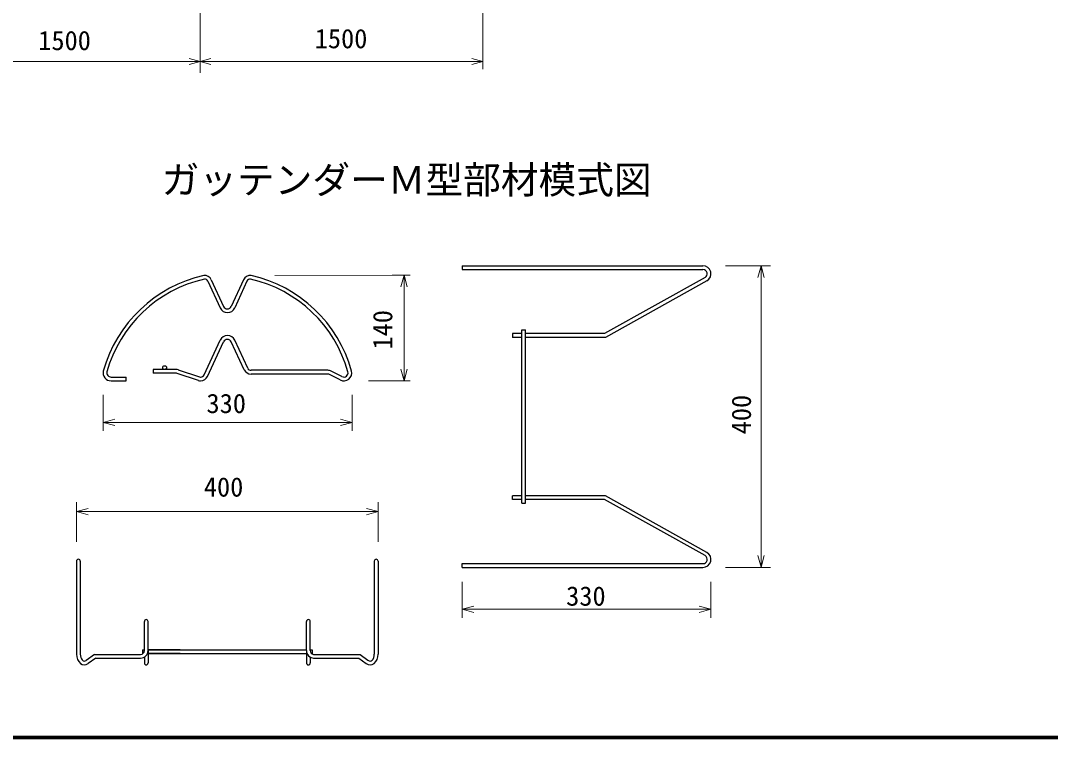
# Model space of a CAD drawing. Units: millimetres, scale not verified, with parts at other scales. Extents: x 400 to 16400, y 400 to 11650.
# Drawn here: x 5219 to 10682, y 400 to 4203 of the extents above; entities that cross this region are included whole.
import ezdxf
from ezdxf.enums import TextEntityAlignment as Align

# ---------------------------------------------------------------- set-up
doc = ezdxf.new("R2010")
doc.units = ezdxf.units.MM
doc.header["$LTSCALE"] = 40
for name, color, linetype, lineweight in [('C-STR', 1, 'Continuous', 25), ('C-STR-DIM', 1, 'Continuous', 13), ('C-TTL', 2, 'Continuous', 70)]:
    doc.layers.add(name, color=color, linetype=linetype, lineweight=lineweight)
doc.layers.add('C-TTL-TXT', color=7, linetype='Continuous')
doc.styles.add('ＭＳ ゴシック', font='')
doc.styles.get('ＭＳ ゴシック').set_extended_font_data('MS Gothic')

msp = doc.modelspace()

# ---------------------------------------------------------------- linework, layer by layer
at = {"layer": 'C-STR', "color": 6}
for p, q in [((7561.67, 2902.28), (7561.67, 2882.28)), ((7561.67, 2902.28), (8839.27, 2902.28)), ((7561.67, 2882.28), (8839.27, 2882.28)), ((6212.66, 2820.22), (6277.77, 2678.22)), ((6230.84, 2827.91), (6295.95, 2686.55)), ((6401.79, 2828.07), (6336.67, 2686.55)), ((6419.97, 2820.22), (6354.85, 2678.22)), ((8850.2, 2840.33), (8316.91, 2542.28)), ((8859.96, 2822.87), (8322.12, 2522.28)), ((7836.53, 2542.28), (7828.47, 2542.28)), ((7828.47, 2542.28), (7828.47, 2522.28)), ((7836.53, 2522.28), (7828.47, 2522.28)), ((7878.47, 2542.28), (7836.53, 2542.28)), ((7878.47, 2522.28), (7836.53, 2522.28)), ((7878.47, 1642.28), (7878.47, 2562.28)), ((7878.47, 2562.28), (7898.47, 2562.28)), ((7898.47, 1642.28), (7898.47, 2562.28)), ((8316.91, 2542.28), (7898.47, 2542.28)), ((8322.12, 2522.28), (7898.47, 2522.28)), ((6192.27, 2323.45), (6277.87, 2507.38)), ((6210.4, 2315.01), (6296, 2498.94)), ((6405.55, 2350.83), (6336.62, 2498.94)), ((6423.68, 2359.27), (6354.75, 2507.38)), ((6043.12, 2351.89), (5923.12, 2351.89)), ((5923.12, 2351.89), (5923.12, 2331.89)), ((6054.91, 2350.11), (6168.39, 2312.73)), ((5698.71, 2311.89), (5778.71, 2311.89)), ((5778.71, 2291.89), (5778.71, 2311.89)), ((6043.12, 2331.89), (5923.12, 2331.89)), ((6162.35, 2293.67), (6048.86, 2331.05)), ((6849.17, 2347.71), (6441.82, 2347.71)), ((6849.17, 2327.71), (6441.82, 2327.71)), ((6914.52, 2296.58), (6858.32, 2325.49)), ((6923.67, 2314.37), (6867.47, 2343.28)), ((5698.71, 2291.89), (5778.71, 2291.89)), ((7828.47, 1662.28), (7828.47, 1682.28)), ((7836.53, 1682.28), (7828.47, 1682.28)), ((7836.53, 1662.28), (7828.47, 1662.28)), ((7878.47, 1682.28), (7836.53, 1682.28)), ((7878.47, 1662.28), (7836.53, 1662.28)), ((7878.47, 1642.28), (7898.47, 1642.28)), ((8322.12, 1682.28), (7898.47, 1682.28)), ((8316.91, 1662.28), (7898.47, 1662.28)), ((8850.2, 1364.24), (8316.91, 1662.28)), ((8859.96, 1381.7), (8322.12, 1682.28)), ((5515.54, 1334.84), (5515.54, 842.06)), ((5535.54, 1334.84), (5535.54, 842.06)), ((7095.54, 1334.84), (7095.54, 842.06)), ((7115.54, 1334.84), (7115.54, 842.06)), ((7561.67, 1322.28), (8839.27, 1322.28)), ((7561.67, 1302.28), (7561.67, 1322.28)), ((7561.67, 1302.28), (8839.27, 1302.28)), ((5875.54, 860.66), (5875.54, 1014.84)), ((5895.54, 860.66), (5895.54, 1014.84)), ((6735.54, 860.45), (6735.54, 1014.84)), ((6755.54, 860.45), (6755.54, 1014.84)), ((5611.44, 840.66), (5567.14, 808.48)), ((5617.94, 820.66), (5578.04, 791.67)), ((5611.44, 840.66), (5855.54, 840.66)), ((5617.94, 820.66), (5855.54, 820.66)), ((5865.54, 864.84), (5865.54, 844.84)), ((5865.54, 864.84), (5875.54, 864.84)), ((5865.54, 844.84), (5867.78, 844.84)), ((5875.54, 826.02), (5875.54, 794.84)), ((5895.54, 860.66), (5895.54, 794.84)), ((6735.54, 860.66), (6735.54, 794.84)), ((6755.54, 864.84), (6765.54, 864.84)), ((6755.54, 825.9), (6755.54, 794.84)), ((6763.15, 844.84), (6765.54, 844.84)), ((6765.54, 864.84), (6765.54, 844.84)), ((6772.49, 820.66), (7013.15, 820.66)), ((6773.38, 840.66), (7019.64, 840.66)), ((7013.15, 820.66), (7053.05, 791.67)), ((7019.64, 840.66), (7062.05, 809.85))]:
    msp.add_line(p, q, dxfattribs=at)
for points in [[(6065.54, 864.84), (5895.54, 864.84), (6565.54, 864.84), (6735.54, 864.84)], [(6065.54, 844.84), (5895.54, 844.84), (6565.54, 844.84), (6735.54, 844.84)]]:
    msp.add_lwpolyline(points, dxfattribs=at)
msp.add_circle((5983.12, 2361.89), 10, dxfattribs=at)
for centre, radius, start, end in [((8839.27, 2859.88), 42.4, 299.20026, 90), ((6349.83, 2149.63), 719.19, 102.74382, 164.34343), ((6194.48, 2811.24), 40, 24.63204, 94.734), ((6438.15, 2811.4), 40, 85.266, 155.36796), ((6282.6, 2149.63), 719.39, 15.65182, 77.24301), ((8839.27, 2859.88), 22.4, 299.20026, 90), ((6350.67, 2149.64), 700, 102.9326, 164.28211), ((6194.48, 2811.89), 20, 24.63204, 91.35641), ((6438.15, 2811.89), 20, 88.64359, 155.36796), ((6281.96, 2149.64), 700, 15.71789, 77.0674), ((6316.31, 2695.89), 42.4, 204.63204, 335.36796), ((6316.31, 2695.89), 22.4, 204.63204, 335.36796), ((6316.31, 2489.49), 42.4, 24.95723, 155.04277), ((6316.31, 2489.49), 22.4, 24.95723, 155.04277), ((6043.12, 2311.89), 40, 70.68374, 90), ((6441.82, 2367.71), 40, 204.95723, 270), ((6441.82, 2367.71), 20, 204.95723, 270), ((5698.71, 2334.29), 42.4, 167.16842, 270), ((5698.71, 2334.29), 22.4, 167.16842, 270), ((6043.12, 2311.89), 20, 70.23399, 90), ((6174.14, 2331.89), 20, 253.30493, 270), ((6174.14, 2331.89), 20, 270, 335.04277), ((6174.14, 2331.89), 40, 270, 335.04277), ((6849.17, 2307.71), 40, 62.78, 90), ((6849.17, 2307.71), 20, 62.78, 90), ((6933.91, 2334.29), 42.4, 242.78, 12.83158), ((6933.91, 2334.29), 22.4, 242.78, 12.83158), ((6174.14, 2331.89), 40, 250.68374, 270), ((8839.27, 1344.68), 42.4, 270, 60.79974), ((5525.54, 1334.84), 10, 0, 180), ((7105.54, 1334.84), 10, 0, 180), ((8839.27, 1344.68), 22.4, 270, 60.79974), ((5885.54, 1014.84), 10, 0, 180), ((6745.54, 1014.84), 10, 0, 180), ((5855.54, 860.66), 20, 270, 0), ((5855.54, 860.66), 40, 270, 0), ((6775.54, 860.54), 40, 179.77719, 269.77719), ((6775.54, 860.54), 20, 179.77719, 263.80843), ((5885.54, 794.84), 10, 180, 0), ((6745.54, 794.84), 10, 180, 0)]:
    msp.add_arc(centre, radius, start, end, dxfattribs=at)
for centre, major_axis, ratio, start_param, end_param in [((5557.94, 842.06), (0, -57.22), 0.741, 4.712389, 6.7769616), ((5557.94, 842.06), (0, -36.83), 0.608205, 4.712389, 6.7063162), ((7073.14, 842.06), (0, -57.22), 0.741, 5.789409, 7.8539816), ((7073.14, 842.06), (0, 37.07), 0.604281, 2.6236952, 4.712389)]:
    msp.add_ellipse(centre, major_axis=major_axis, ratio=ratio, start_param=start_param, end_param=end_param, dxfattribs=at)
at = {"layer": 'C-STR-DIM'}
for p, q in [((6170.83, 4260.55), (6170.83, 3945.55)), ((6170.83, 4250.55), (6170.83, 3925.55)), ((7670.83, 4260.55), (7670.83, 3945.55)), ((6170.83, 3985.55), (6112.88, 4001.08)), ((6170.83, 3985.55), (6228.79, 4001.08)), ((7670.83, 3985.55), (7612.88, 4001.08)), ((4670.83, 3985.55), (6170.83, 3985.55)), ((6170.83, 3985.55), (6112.88, 3970.02)), ((6170.83, 3985.55), (6228.79, 3970.02)), ((6170.83, 3985.55), (7670.83, 3985.55)), ((7670.83, 3985.55), (7612.88, 3970.02)), ((8959.27, 2902.72), (9197.71, 2902.72)), ((9147.27, 2902.72), (9130.71, 2840.9)), ((9147.27, 2902.72), (9163.84, 2840.9)), ((9147.27, 1302.72), (9147.27, 2902.72)), ((6566.96, 2851.48), (7197.6, 2851.89)), ((7189.6, 2851.89), (7285.6, 2851.89)), ((7253.6, 2851.89), (7237.03, 2790.07)), ((7253.6, 2851.89), (7270.16, 2790.07)), ((7253.6, 2291.89), (7253.6, 2851.89)), ((7253.6, 2291.89), (7237.03, 2353.71)), ((7253.6, 2291.89), (7270.16, 2353.71)), ((7065.6, 2291.89), (7197.6, 2291.89)), ((7189.6, 2291.89), (7285.6, 2291.89)), ((5657.32, 2216.9), (5657.32, 2026.27)), ((6977.32, 2216.9), (6977.32, 2026.27)), ((5657.32, 2071.46), (5719.14, 2088.03)), ((6977.32, 2071.46), (6915.5, 2088.03)), ((5657.32, 2071.46), (5719.14, 2054.9)), ((5657.32, 2071.46), (6977.32, 2071.46)), ((6977.32, 2071.46), (6915.5, 2054.9)), ((5515.54, 1556.78), (5515.54, 1648.78)), ((7115.54, 1556.78), (7115.54, 1648.78)), ((5515.54, 1597.81), (5577.36, 1614.38)), ((5515.54, 1597.81), (5577.36, 1581.25)), ((5515.54, 1597.81), (7115.54, 1597.81)), ((7115.54, 1597.81), (7053.72, 1614.38)), ((7115.54, 1597.81), (7053.72, 1581.25)), ((5515.54, 1436.78), (5515.54, 1568.78)), ((7115.54, 1436.78), (7115.54, 1568.78)), ((9147.27, 1302.72), (9130.71, 1364.54)), ((9147.27, 1302.72), (9163.84, 1364.54)), ((8959.27, 1302.28), (9091.27, 1302.28)), ((9079.27, 1302.28), (9197.71, 1302.28)), ((7561.67, 1224.97), (7561.67, 1034.35)), ((8881.67, 1224.97), (8881.67, 1034.35)), ((7561.67, 1079.54), (7623.49, 1096.11)), ((8881.67, 1079.54), (8819.85, 1096.11)), ((7561.67, 1079.54), (7623.49, 1062.98)), ((7561.67, 1079.54), (8881.67, 1079.54)), ((8881.67, 1079.54), (8819.85, 1062.98))]:
    msp.add_line(p, q, dxfattribs=at)
at = {"layer": 'C-TTL'}
msp.add_lwpolyline([(400, 400), (16400, 400), (16400, 11480), (400, 11480)], close=True, dxfattribs=at)

# ---------------------------------------------------------------- texts
at = {"layer": 'C-STR-DIM', "color": 7, "style": 'ＭＳ ゴシック'}
for s, p in [('1500', (6779.54, 4025.55)), ('1500', (5312.77, 4015.55)), ('330', (6205.21, 2090)), ('400', (6191.14, 1646.8)), ('330', (8113.33, 1068.05))]:
    msp.add_text(s, height=102.6, dxfattribs=at).set_placement(p, align=Align.BOTTOM_LEFT)
for s, p in [('140', (7221.6, 2457.9)), ('400', (9124.39, 2008.09))]:
    msp.add_text(s, height=102.6, rotation=90, dxfattribs=at).set_placement(p, align=Align.BOTTOM_LEFT)
at = {"layer": 'C-TTL-TXT', "style": 'ＭＳ ゴシック'}
msp.add_text('ガッテンダーＭ型部材模式図', height=146.6, dxfattribs=at).set_placement((5967.22, 3241.04), align=Align.BOTTOM_LEFT)

doc.saveas('drawing.dxf')
